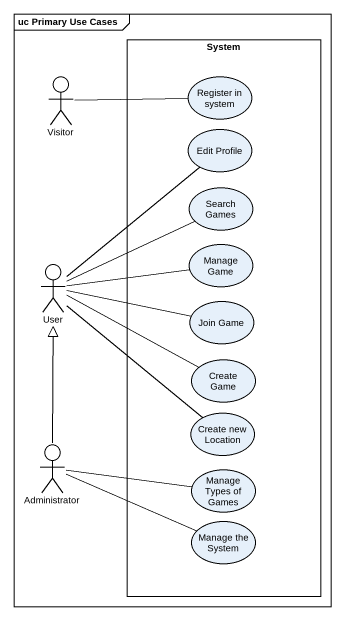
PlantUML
@startuml
mainframe uc Primary Use Cases
rectangle System {
  usecase "Register in system" as Register_in_system
  usecase "Edit Profile" as Edit_Profile
  usecase "Search Games" as Search_Games
  usecase "Manage Game" as Manage_Game
  usecase "Join Game" as Join_Game
  usecase "Create Game" as Create_Game
  usecase "Create new Location" as Create_new_Location
  usecase "Manage Types of Games" as Manage_Types_of_Games
  usecase "Manage the System" as Manage_the_System
}
actor Visitor
actor User
actor Administrator
Visitor -right- Register_in_system
User -up- Edit_Profile
User -right- Search_Games
User -right- Manage_Game
User -right- Join_Game
User -right- Create_Game
User -- Create_new_Location
Administrator -up-|> User
Administrator -right- Manage_Types_of_Games
Administrator -right- Manage_the_System
@enduml
